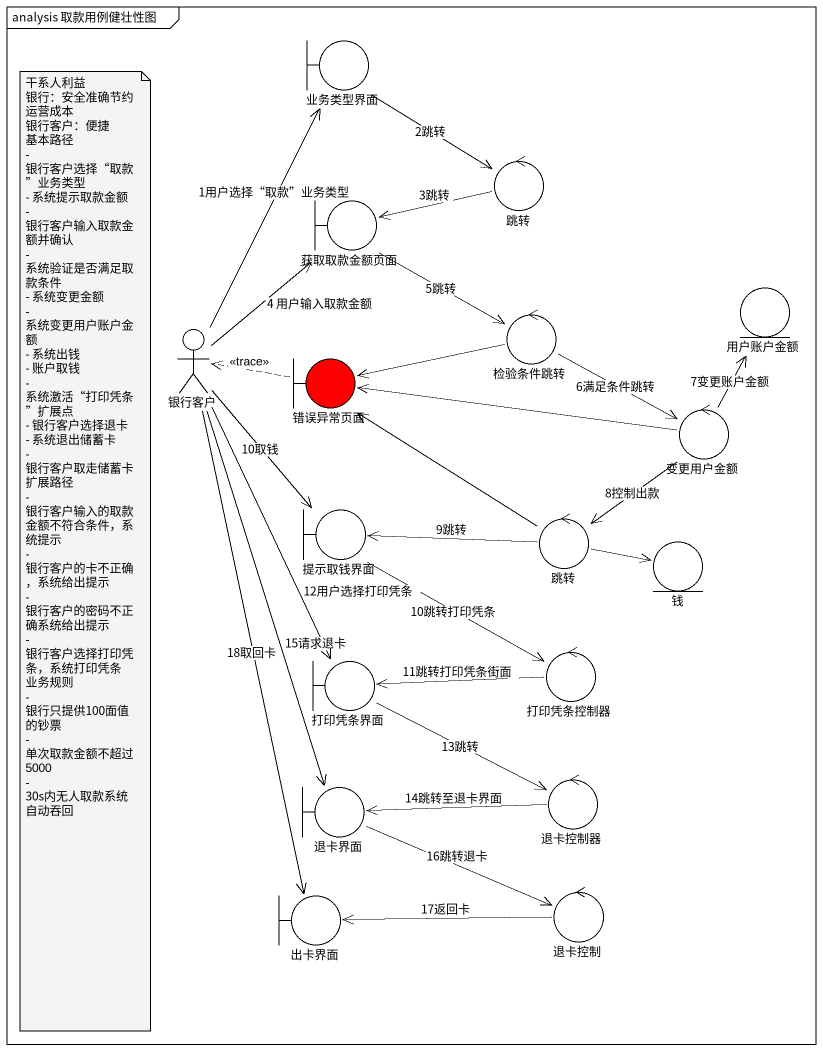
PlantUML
@startuml
mainframe analysis 取款用例健壮性图
boundary 业务类型界面
control 跳转
boundary 获取取款金额页面
actor 银行客户
control 检验条件跳转
entity 用户账户金额
boundary 错误异常页面 #FF0000
control 变更用户金额
boundary 提示取钱界面
control "跳转" as 跳转_2
entity 钱
boundary 打印凭条界面
control 打印凭条控制器
boundary 退卡界面
control 退卡控制器
boundary 出卡界面
control 退卡控制
业务类型界面 --> 跳转 : 2跳转
跳转 -left-> 获取取款金额页面 : 3跳转
获取取款金额页面 --> 检验条件跳转 : 5跳转
银行客户 -up-> 业务类型界面 : 1用户选择“取款”业务类型
银行客户 -up-> 获取取款金额页面 : 4 用户输入取款金额
银行客户 --> 提示取钱界面 : 10取钱
银行客户 --> 打印凭条界面 : 12用户选择打印凭条
银行客户 --> 退卡界面 : 15请求退卡
银行客户 --> 出卡界面 : 18取回卡
检验条件跳转 -left-> 错误异常页面
检验条件跳转 -right-> 变更用户金额 : 6满足条件跳转
错误异常页面 .left.> 银行客户 : <<trace>>
变更用户金额 -up-> 用户账户金额 : 7变更账户金额
变更用户金额 -left-> 错误异常页面
变更用户金额 --> 跳转_2 : 8控制出款
提示取钱界面 --> 打印凭条控制器 : 10跳转打印凭条
跳转_2 -up-> 错误异常页面
跳转_2 -left-> 提示取钱界面 : 9跳转
跳转_2 -right-> 钱
打印凭条界面 -right-> 退卡控制器 : 13跳转
打印凭条控制器 -left-> 打印凭条界面 : 11跳转打印凭条街面
退卡界面 -right-> 退卡控制 : 16跳转退卡
退卡控制器 -left-> 退卡界面 : 14跳转至退卡界面
退卡控制 -left-> 出卡界面 : 17返回卡
note as N1
  干系人利益
  银行：安全准确节约运营成本
  银行客户：便捷
  基本路径
  - 银行客户选择“取款”业务类型
  - 系统提示取款金额
  - 银行客户输入取款金额并确认
  - 系统验证是否满足取款条件
  - 系统变更金额
  - 系统变更用户账户金额
  - 系统出钱
  - 账户取钱
  - 系统激活“打印凭条”扩展点
  - 银行客户选择退卡
  - 系统退出储蓄卡
  - 银行客户取走储蓄卡
  扩展路径
  - 银行客户输入的取款金额不符合条件，系统提示
  - 银行客户的卡不正确，系统给出提示
  - 银行客户的密码不正确系统给出提示
  - 银行客户选择打印凭条，系统打印凭条
  业务规则
  - 银行只提供100面值的钞票
  - 单次取款金额不超过5000
  - 30s内无人取款系统自动吞回
end note
@enduml
